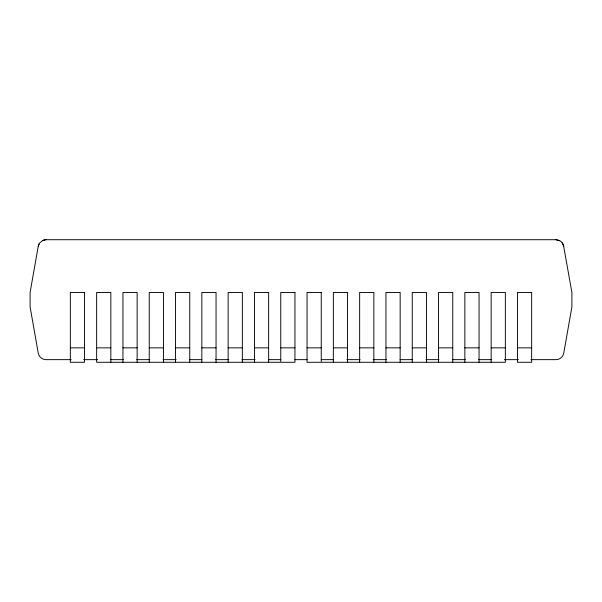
<?xml version="1.0" encoding="UTF-8"?>
<svg xmlns="http://www.w3.org/2000/svg" width="602" height="602" viewBox="0 0 602 602"><rect width="100%" height="100%" fill="white"/><g stroke="black" fill="none" stroke-linecap="round" stroke-linejoin="round"><path stroke-width="0.9" d="M39.107 243.863L38.25 246.241L30.1 292.444L30.1 306.915L38.25 353.133C38.844 356.798 42.291 359.71 46.015 359.65L71.156 359.65M38.25 246.241L39.198 243.735M39.589 243.035L42.975 240.333L46.015 239.716L555.985 239.716L559.378 240.484L561.689 242.162M42.343 240.627L44.804 239.814M44.841 239.807L46.015 239.716M70.344 347.851L84.543 347.851M96.644 347.851L110.843 347.851M122.943 347.851L137.143 347.851M149.243 347.851L163.443 347.851M175.543 347.851L189.75 347.851M201.843 347.851L216.05 347.851M228.143 347.851L242.35 347.851M254.45 347.851L268.65 347.851M280.75 347.851L294.95 347.851M307.05 347.851L321.25 347.851M333.35 347.851L347.55 347.851M359.65 347.851L373.857 347.851M385.95 347.851L400.157 347.851M412.25 347.851L426.457 347.851M438.557 347.851L452.757 347.851M464.857 347.851L479.057 347.851M491.157 347.851L505.356 347.851M517.457 347.851L531.656 347.851M83.588 359.65L97.674 359.65M110.512 359.65L123.478 359.65M136.646 359.65L149.808 359.65M162.976 359.65L176.145 359.65M189.306 359.65L201.918 359.65M215.644 359.65L228.805 359.65M241.974 359.65L255.143 359.65M268.304 359.65L280.81 359.65M294.897 359.65L307.103 359.65M321.19 359.65L333.696 359.65M346.857 359.65L360.026 359.65M373.195 359.65L386.356 359.65M400.082 359.65L412.694 359.65M425.855 359.65L439.024 359.65M452.192 359.65L465.354 359.65M478.522 359.65L491.488 359.65M504.325 359.65L518.412 359.65M530.844 359.65L555.985 359.65C559.702 359.695 563.148 356.805 563.75 353.133L571.9 306.922L571.9 292.452L563.434 245.022M279.96 362.284L96.644 362.284L96.644 292.452L110.843 292.452L110.843 362.284M322.04 362.284L505.356 362.284L505.356 292.452L491.157 292.452L491.157 362.284M555.985 239.716L559.755 240.68M561.997 242.561L563.75 246.241M562.208 242.809L563.397 244.909M479.057 362.284L479.057 292.452L464.857 292.452L464.857 362.284M452.757 362.284L452.757 292.452L438.557 292.452L438.557 362.284M426.457 362.284L426.457 292.452L412.25 292.452L412.25 362.284M400.157 362.284L400.157 292.452L385.95 292.452L385.95 362.284M373.857 362.284L373.857 292.452L359.65 292.452L359.65 362.284M347.55 362.284L347.55 292.452L333.35 292.452L333.35 362.284M268.65 362.284L268.65 292.452L254.45 292.452L254.45 362.284M242.35 362.284L242.35 292.452L228.143 292.452L228.143 362.284M216.05 362.284L216.05 292.452L201.843 292.452L201.843 362.284M189.75 362.284L189.75 292.452L175.543 292.452L175.543 362.284M163.443 362.284L163.443 292.452L149.243 292.452L149.243 362.284M137.143 362.284L137.143 292.452L122.943 292.452L122.943 362.284M84.543 292.452L70.344 292.452L70.344 362.284L84.543 362.284L84.543 292.452M294.95 292.452L280.75 292.452L280.75 362.284L294.95 362.284L294.95 292.452M321.25 292.452L307.05 292.452L307.05 362.284L321.25 362.284L321.25 292.452M531.656 292.452L517.457 292.452L517.457 362.284L531.656 362.284L531.656 292.452"/></g></svg>
